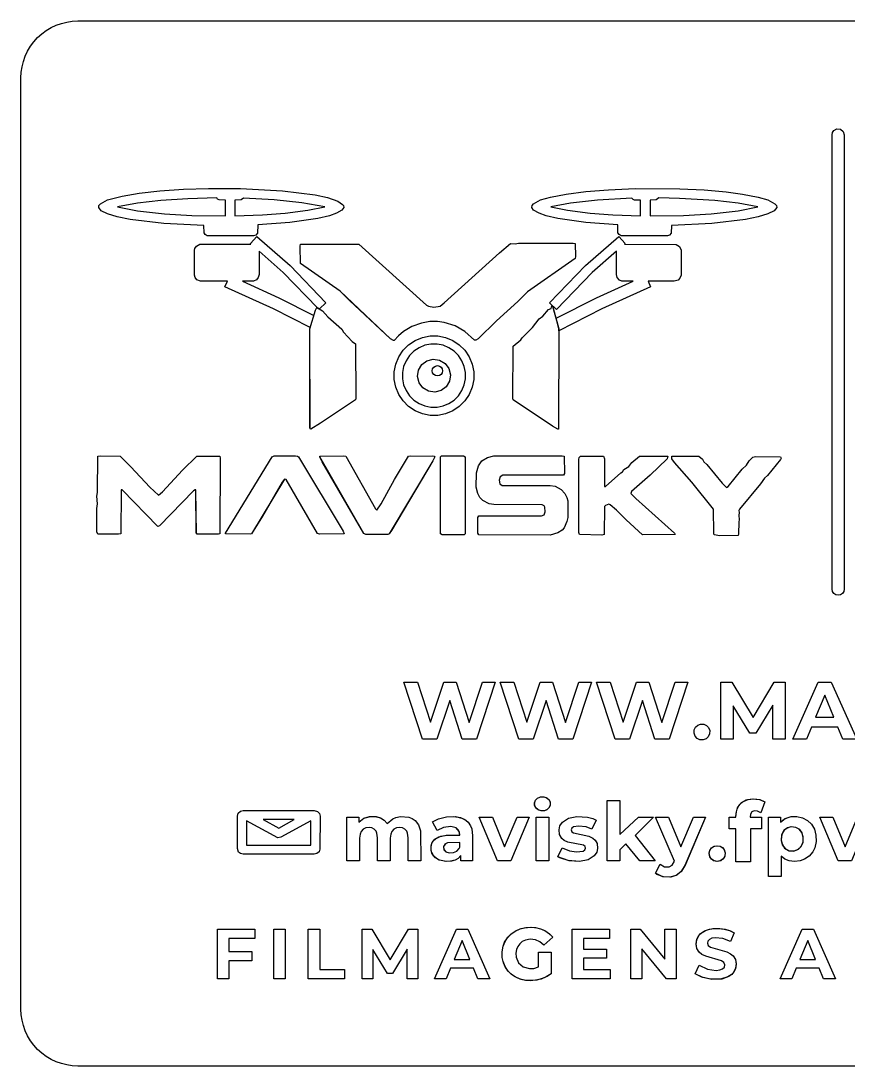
# Model space of a CAD drawing. Header units: millimetres. Extents: x 0 to 85, y 0 to 55.
# Drawn here: x 0 to 43.5, y 0 to 55 of the extents above; entities that cross this region are included whole.
import ezdxf

# ---------------------------------------------------------------- set-up
doc = ezdxf.new("R2010")
doc.units = ezdxf.units.MM
for name, color, linetype in [('1_BASE_PRETO', 250, 'Continuous'), ('2_COBRE', 30, 'Continuous'), ('3_BRANCO', 7, 'Continuous')]:
    doc.layers.add(name, color=color, linetype=linetype)

msp = doc.modelspace()

# ---------------------------------------------------------------- linework, layer by layer
at = {"layer": '1_BASE_PRETO'}
msp.add_lwpolyline([(82, 0), (3, 0), (2.706, 0.014), (2.415, 0.058), (2.129, 0.129), (1.852, 0.228), (1.586, 0.354), (1.333, 0.506), (1.097, 0.681), (0.879, 0.879), (0.681, 1.097), (0.506, 1.333), (0.354, 1.586), (0.228, 1.852), (0.129, 2.129), (0.058, 2.415), (0.014, 2.706), (0, 3), (0, 52), (0.014, 52.294), (0.058, 52.585), (0.129, 52.871), (0.228, 53.148), (0.354, 53.414), (0.506, 53.667), (0.681, 53.903), (0.879, 54.121), (1.097, 54.319), (1.333, 54.494), (1.586, 54.646), (1.852, 54.772), (2.129, 54.871), (2.415, 54.942), (2.706, 54.986), (3, 55), (82, 55)], dxfattribs=at)
at = {"layer": '2_COBRE'}
for points in [[(42.774, 49.226), (42.938, 49.314), (43.122, 49.296), (43.266, 49.178), (43.32, 49), (43.32, 25.1), (43.296, 24.978), (43.226, 24.874), (43.122, 24.804), (43, 24.78), (42.878, 24.804), (42.774, 24.874), (42.704, 24.978), (42.68, 25.1), (42.68, 49), (42.704, 49.122)], [(11.554, 46.189), (13.764, 46.058), (15.479, 45.839), (16.124, 45.7), (16.672, 45.513), (16.925, 45.347), (16.972, 45.279), (16.984, 45.176), (16.89, 45.041), (16.599, 44.876), (16.233, 44.751), (15.621, 44.608), (14.145, 44.399), (12.459, 44.277), (12.443, 43.823), (12.363, 43.725), (12.242, 43.689), (9.809, 43.693), (9.697, 43.752), (9.643, 43.843), (9.634, 44.242), (7.512, 44.347), (5.747, 44.556), (5.07, 44.692), (4.56, 44.844), (4.231, 45.007), (4.095, 45.176), (4.106, 45.279), (4.189, 45.38), (4.56, 45.577), (5.322, 45.785), (6.224, 45.937), (7.315, 46.058), (8.547, 46.141), (9.865, 46.183)], [(10.301, 45.681), (8.784, 45.644), (7.359, 45.552), (6.133, 45.412), (5.089, 45.21), (6.133, 45.009), (7.553, 44.852), (8.998, 44.768), (10.757, 44.74), (10.757, 45.573), (10.432, 45.576), (10.352, 45.614)], [(11.264, 45.573), (11.264, 44.746), (12.717, 44.798), (13.909, 44.886), (15.099, 45.032), (15.989, 45.21), (14.786, 45.435), (13.329, 45.584), (11.711, 45.665), (11.589, 45.576)], [(32.313, 46.189), (34.668, 46.167), (35.95, 46.104), (37.118, 46.002), (37.966, 45.89), (38.796, 45.729), (39.307, 45.577), (39.678, 45.38), (39.76, 45.279), (39.772, 45.176), (39.635, 45.007), (39.307, 44.844), (38.796, 44.692), (38.12, 44.556), (36.355, 44.347), (34.233, 44.242), (34.217, 43.823), (34.136, 43.725), (34.016, 43.689), (31.582, 43.693), (31.471, 43.752), (31.417, 43.843), (31.407, 44.277), (29.721, 44.399), (28.246, 44.608), (27.633, 44.751), (27.268, 44.876), (26.977, 45.041), (26.883, 45.176), (26.894, 45.279), (26.977, 45.38), (27.348, 45.577), (27.859, 45.729), (28.689, 45.89), (29.721, 46.021), (30.912, 46.117)], [(32.295, 45.574), (32.212, 45.603), (32.155, 45.665), (30.341, 45.569), (28.921, 45.412), (27.877, 45.21), (28.767, 45.032), (29.958, 44.886), (31.15, 44.798), (32.603, 44.746), (32.603, 45.573)], [(33.565, 45.681), (33.435, 45.576), (33.11, 45.573), (33.11, 44.74), (34.868, 44.768), (36.314, 44.852), (37.733, 45.009), (38.777, 45.21), (37.733, 45.412), (36.507, 45.552), (34.652, 45.66)], [(9.418, 43.247), (12.105, 43.254), (12.075, 43.281), (12.409, 43.662), (14.164, 42.126), (16.048, 40.169), (15.706, 39.841), (15.598, 39.906), (13.806, 41.766), (12.532, 42.881), (12.532, 41.66), (12.489, 41.489), (12.399, 41.38), (12.24, 41.305), (11.659, 41.298), (13.572, 40.436), (15.411, 39.502), (15.496, 39.776), (15.575, 39.919), (15.875, 39.74), (16.155, 39.434), (16.879, 38.772), (16.971, 38.617), (17.423, 38.136), (17.604, 37.999), (17.622, 35.139), (17.601, 35.066), (15.756, 33.827), (15.249, 33.525), (15.213, 33.536), (15.195, 38.798), (15.217, 38.87), (13.297, 39.844), (10.731, 41), (10.865, 41.298), (9.453, 41.299), (9.259, 41.38), (9.169, 41.489), (9.128, 41.624), (9.128, 42.927), (9.154, 43.03), (9.233, 43.148)], [(28.309, 38.798), (28.156, 39.35), (30.281, 40.429), (32.208, 41.298), (31.626, 41.305), (31.496, 41.359), (31.378, 41.489), (31.335, 41.66), (31.335, 42.881), (30.061, 41.766), (28.184, 39.818), (27.819, 40.169), (29.703, 42.126), (31.458, 43.662), (31.792, 43.281), (31.761, 43.254), (34.483, 43.238), (34.658, 43.122), (34.739, 42.927), (34.739, 41.624), (34.679, 41.459), (34.579, 41.359), (34.378, 41.298), (33.001, 41.298), (33.135, 41), (30.57, 39.844), (28.309, 38.697)], [(19.452, 38.274), (17.296, 40.283), (16.807, 40.771), (14.708, 42.24), (14.688, 43.145), (14.714, 43.254), (17.785, 43.259), (21.336, 40.049), (21.444, 39.986), (21.734, 39.94), (22.06, 39.988), (22.278, 40.158), (25.176, 42.8), (25.756, 43.28), (26.009, 43.275), (26.19, 43.308), (29.052, 43.308), (29.161, 43.282), (29.179, 42.602), (29.158, 42.493), (26.661, 40.735), (26.154, 40.23), (25.031, 39.213), (24.053, 38.274), (23.944, 38.204), (23.872, 38.205), (23.364, 38.661), (22.857, 38.952), (22.278, 39.131), (21.915, 39.178), (21.517, 39.178), (21.082, 39.095), (20.575, 38.914), (20.129, 38.653), (19.869, 38.436), (19.633, 38.181), (19.597, 38.18)], [(25.903, 35.066), (25.883, 35.139), (25.9, 37.89), (26.309, 38.218), (26.374, 38.327), (26.916, 38.87), (27.277, 39.323), (27.458, 39.47), (27.768, 39.812), (27.893, 39.869), (27.929, 40.004), (27.965, 39.99), (28.309, 38.798), (28.292, 33.523), (28.255, 33.509), (27.965, 33.682)], [(23.825, 36.54), (23.825, 36.128), (23.745, 35.724), (23.587, 35.344), (23.358, 35.001), (23.067, 34.71), (22.725, 34.481), (22.344, 34.324), (21.94, 34.243), (21.528, 34.243), (21.124, 34.324), (20.744, 34.481), (20.401, 34.71), (20.11, 35.001), (19.881, 35.344), (19.723, 35.724), (19.643, 36.128), (19.643, 36.54), (19.723, 36.944), (19.881, 37.325), (20.11, 37.667), (20.401, 37.959), (20.744, 38.188), (21.124, 38.345), (21.528, 38.426), (21.94, 38.426), (22.344, 38.345), (22.725, 38.188), (23.067, 37.959), (23.358, 37.667), (23.587, 37.325), (23.745, 36.944)], [(23.393, 36.171), (23.393, 36.498), (23.329, 36.818), (23.204, 37.12), (23.022, 37.392), (22.791, 37.623), (22.52, 37.804), (22.218, 37.929), (21.897, 37.993), (21.571, 37.993), (21.25, 37.929), (20.948, 37.804), (20.677, 37.623), (20.446, 37.392), (20.264, 37.12), (20.139, 36.818), (20.076, 36.498), (20.076, 36.171), (20.139, 35.851), (20.264, 35.549), (20.446, 35.277), (20.677, 35.046), (20.948, 34.865), (21.25, 34.74), (21.571, 34.676), (21.897, 34.676), (22.218, 34.74), (22.52, 34.865), (22.791, 35.046), (23.022, 35.277), (23.204, 35.549), (23.329, 35.851)], [(22.603, 36.377), (22.553, 36.041), (22.378, 35.75), (22.106, 35.548), (21.777, 35.466), (21.441, 35.516), (21.15, 35.69), (20.948, 35.963), (20.866, 36.292), (20.915, 36.627), (21.09, 36.918), (21.362, 37.12), (21.691, 37.203), (22.027, 37.153), (22.318, 36.979), (22.52, 36.706)], [(9.217, 28.074), (9.199, 30.324), (9.163, 30.328), (9.09, 30.266), (7.296, 28.436), (7.206, 28.398), (5.322, 30.328), (5.283, 30.32), (5.269, 30.248), (5.25, 28.01), (5.141, 27.984), (4.054, 27.997), (4, 28.11), (4, 29.342), (4.036, 29.596), (4, 29.994), (4.036, 30.175), (4.054, 32.088), (4.163, 32.114), (5.222, 32.096), (5.793, 31.534), (6.79, 30.465), (7.242, 30.041), (7.442, 30.212), (8.511, 31.352), (9.263, 32.096), (10.459, 32.096), (10.485, 31.987), (10.467, 28.01), (10.394, 27.984), (9.271, 27.988)], [(13.952, 30.864), (13.872, 30.892), (13.756, 30.719), (12.721, 28.944), (12.133, 28.004), (12.061, 27.984), (10.771, 28.002), (10.758, 28.038), (13.22, 32.069), (13.329, 32.113), (14.452, 32.114), (14.561, 32.1), (14.604, 32.059), (16.96, 28.147), (17.01, 28.002), (15.72, 27.984), (15.611, 28.022)], [(18.039, 28.027), (15.721, 32.059), (15.734, 32.096), (16.988, 32.114), (17.097, 32.093), (18.655, 29.325), (18.727, 29.257), (18.952, 29.596), (19.661, 30.864), (20.394, 32.093), (21.662, 32.114), (21.757, 32.096), (21.772, 32.059), (21.67, 31.842), (19.496, 28.183), (19.379, 28.002), (19.307, 27.971), (18.147, 27.967)], [(22.133, 32.109), (23.292, 32.113), (23.378, 32.059), (23.382, 28.074), (23.378, 28.002), (23.328, 27.952), (22.169, 27.948), (22.083, 28.002), (22.078, 31.987), (22.083, 32.059)], [(24.089, 27.952), (24.035, 28.038), (24.035, 28.871), (24.089, 28.957), (27.386, 28.962), (27.531, 29.016), (27.585, 29.161), (27.574, 29.415), (27.531, 29.487), (27.422, 29.539), (24.886, 29.544), (24.632, 29.589), (24.306, 29.76), (24.154, 29.922), (24.043, 30.139), (23.962, 30.465), (23.965, 31.226), (24.079, 31.588), (24.26, 31.842), (24.56, 32.031), (24.886, 32.113), (28.473, 32.114), (28.581, 32.088), (28.599, 31.19), (28.545, 31.104), (25.357, 31.097), (25.212, 31.016), (25.16, 30.828), (25.206, 30.646), (25.321, 30.558), (27.857, 30.553), (28.11, 30.509), (28.436, 30.337), (28.625, 30.139), (28.733, 29.922), (28.778, 29.741), (28.78, 28.871), (28.734, 28.654), (28.589, 28.328), (28.473, 28.202), (28.255, 28.065), (27.857, 27.947)], [(32.711, 27.96), (31.842, 28.746), (31.335, 29.25), (31.009, 29.539), (30.936, 29.564), (30.755, 29.503), (30.705, 29.451), (30.683, 27.973), (30.574, 27.947), (29.386, 27.965), (29.36, 28.074), (29.36, 31.914), (29.38, 32.023), (29.451, 32.094), (30.66, 32.096), (30.7, 31.951), (30.701, 30.574), (30.716, 30.501), (30.755, 30.494), (31.572, 31.226), (31.661, 31.272), (31.733, 31.386), (31.991, 31.552), (32.152, 31.769), (32.541, 32.096), (34.034, 32.096), (33.998, 31.951), (33.11, 31.101), (32.132, 30.228), (32.094, 30.139), (32.349, 29.869), (34.388, 28.038), (34.418, 27.965)], [(36.769, 27.911), (36.479, 27.962), (36.462, 28.038), (36.448, 29.306), (35.3, 30.719), (34.398, 31.769), (34.256, 31.951), (34.248, 32.096), (35.679, 32.096), (35.863, 31.931), (35.929, 31.806), (36.097, 31.661), (36.897, 30.683), (37.131, 30.441), (37.22, 30.501), (37.948, 31.407), (38.173, 31.625), (38.313, 31.842), (38.508, 32.045), (38.653, 32.077), (39.97, 32.059), (40, 31.987), (39.973, 31.914), (39.286, 31.081), (39.126, 30.936), (38.923, 30.646), (37.812, 29.306), (37.779, 29.233), (37.797, 29.125), (37.768, 28.98), (37.801, 28.762), (37.768, 28.618), (37.765, 28.002), (37.739, 27.929)], [(22.901, 20.2), (23.587, 18.076), (24.286, 20.2), (24.95, 20.2), (23.969, 17.2), (23.223, 17.2), (22.561, 19.233), (21.881, 17.2), (21.136, 17.2), (20.154, 20.2), (20.874, 20.2), (21.551, 18.091), (22.259, 20.2)], [(27.971, 20.2), (28.657, 18.076), (29.356, 20.2), (30.02, 20.2), (29.039, 17.2), (28.293, 17.2), (27.631, 19.233), (26.951, 17.2), (26.206, 17.2), (25.224, 20.2), (25.944, 20.2), (26.621, 18.091), (27.329, 20.2)], [(32.399, 20.2), (33.041, 20.2), (33.727, 18.076), (34.426, 20.2), (35.09, 20.2), (34.109, 17.2), (33.363, 17.2), (32.701, 19.233), (32.021, 17.2), (31.276, 17.2), (30.294, 20.2), (31.014, 20.2), (31.691, 18.091)], [(39.637, 20.2), (40.207, 20.2), (40.216, 17.2), (39.564, 17.2), (39.56, 19.001), (38.677, 17.517), (38.364, 17.517), (37.486, 18.962), (37.486, 17.2), (36.834, 17.2), (36.834, 20.2), (37.409, 20.2), (38.532, 18.337)], [(42.988, 17.843), (41.597, 17.843), (41.33, 17.2), (40.619, 17.2), (41.956, 20.2), (42.641, 20.2), (43.983, 17.2), (43.254, 17.2)], [(42.77, 18.37), (42.294, 19.518), (41.817, 18.37)], [(35.476, 17.36), (35.421, 17.515), (35.427, 17.69), (35.494, 17.835), (35.616, 17.941), (35.765, 17.993), (35.932, 17.987), (36.077, 17.924), (36.188, 17.809), (36.242, 17.657), (36.236, 17.481), (36.17, 17.333), (36.05, 17.223), (35.899, 17.17), (35.733, 17.176), (35.589, 17.241)], [(27.03, 13.739), (27.036, 13.891), (27.082, 13.997), (27.19, 14.104), (27.337, 14.163), (27.512, 14.169), (27.666, 14.124), (27.8, 14.007), (27.853, 13.874), (27.847, 13.718), (27.784, 13.582), (27.669, 13.481), (27.548, 13.437), (27.37, 13.431), (27.217, 13.48), (27.082, 13.603)], [(30.844, 13.98), (31.513, 13.98), (31.513, 12.179), (32.49, 13.106), (33.287, 13.106), (32.327, 12.13), (33.373, 10.8), (32.563, 10.8), (31.836, 11.703), (31.513, 11.385), (31.513, 10.8), (30.844, 10.8)], [(37.979, 13.906), (38.243, 14.025), (38.567, 14.064), (38.887, 14.026), (39.138, 13.91), (38.927, 13.329), (38.762, 13.418), (38.582, 13.434), (38.456, 13.382), (38.388, 13.262), (38.377, 13.104), (38.969, 13.104), (38.969, 12.49), (38.394, 12.49), (38.394, 10.75), (37.626, 10.75), (37.626, 12.49), (37.27, 12.49), (37.27, 13.104), (37.626, 13.104), (37.648, 13.387), (37.714, 13.59), (37.825, 13.765)], [(11.457, 11.26), (11.389, 11.45), (11.389, 13.15), (11.439, 13.317), (11.547, 13.415), (11.689, 13.45), (15.439, 13.45), (15.605, 13.399), (15.703, 13.291), (15.739, 13.15), (15.737, 11.421), (15.688, 11.283), (15.58, 11.185), (15.439, 11.15), (11.689, 11.15), (11.547, 11.185)], [(13.516, 12.015), (11.869, 12.901), (11.869, 11.63), (15.259, 11.63), (15.259, 12.901), (13.678, 12.039)], [(14.382, 12.97), (12.745, 12.97), (13.564, 12.523)], [(18.399, 13.135), (18.693, 13.126), (18.915, 13.061), (19.111, 12.945), (19.27, 12.764), (19.567, 13.012), (19.731, 13.083), (19.971, 13.134), (20.407, 13.101), (20.586, 13.031), (20.742, 12.925), (20.921, 12.696), (21.023, 12.381), (21.043, 10.8), (20.374, 10.8), (20.374, 12.017), (20.345, 12.259), (20.3, 12.37), (20.209, 12.476), (20.086, 12.54), (19.933, 12.561), (19.769, 12.538), (19.627, 12.466), (19.519, 12.346), (19.459, 12.209), (19.428, 11.998), (19.427, 10.8), (18.759, 10.8), (18.759, 12.017), (18.73, 12.259), (18.686, 12.37), (18.596, 12.476), (18.474, 12.54), (18.321, 12.561), (18.157, 12.538), (18.016, 12.466), (17.908, 12.346), (17.847, 12.209), (17.816, 11.998), (17.816, 10.8), (17.147, 10.8), (17.147, 13.106), (17.786, 13.106), (17.786, 12.839), (18.051, 13.041)], [(22.335, 10.769), (21.977, 10.858), (21.807, 10.967), (21.703, 11.078), (21.616, 11.242), (21.583, 11.387), (21.588, 11.583), (21.643, 11.761), (21.779, 11.937), (21.999, 12.066), (22.37, 12.146), (23.1, 12.154), (23.079, 12.311), (23.016, 12.437), (22.911, 12.532), (22.621, 12.607), (22.242, 12.562), (21.904, 12.394), (21.664, 12.861), (21.966, 13.018), (22.386, 13.122), (22.86, 13.13), (23.206, 13.051), (23.416, 12.939), (23.533, 12.839), (23.664, 12.648), (23.722, 12.493), (23.769, 12.116), (23.769, 10.8), (23.143, 10.8), (23.143, 11.087), (23.009, 10.932), (22.856, 10.84), (22.613, 10.776)], [(26.747, 13.106), (25.774, 10.8), (25.084, 10.8), (24.116, 13.106), (24.806, 13.106), (25.443, 11.536), (26.104, 13.106)], [(27.107, 13.106), (27.776, 13.106), (27.776, 10.8), (27.107, 10.8)], [(28.801, 10.811), (28.26, 11.014), (28.483, 11.494), (28.858, 11.334), (29.242, 11.272), (29.592, 11.317), (29.674, 11.379), (29.708, 11.462), (29.69, 11.553), (29.602, 11.619), (28.777, 11.792), (28.59, 11.876), (28.459, 11.982), (28.343, 12.184), (28.317, 12.437), (28.361, 12.638), (28.497, 12.844), (28.809, 13.044), (29.253, 13.136), (29.814, 13.098), (30.087, 13.025), (30.27, 12.939), (30.047, 12.463), (29.745, 12.59), (29.339, 12.634), (29.079, 12.586), (28.991, 12.521), (28.955, 12.439), (28.981, 12.333), (29.079, 12.267), (29.886, 12.094), (30.095, 11.996), (30.22, 11.887), (30.319, 11.708), (30.346, 11.456), (30.301, 11.259), (30.163, 11.056), (29.848, 10.86), (29.393, 10.769)], [(33.779, 9.962), (33.386, 10.144), (33.63, 10.62), (33.868, 10.493), (34.111, 10.485), (34.265, 10.571), (34.392, 10.781), (33.394, 13.106), (34.084, 13.106), (34.732, 11.54), (35.383, 13.106), (36.026, 13.106), (34.938, 10.552), (34.729, 10.221), (34.48, 10.028), (34.151, 9.94)], [(40.527, 13.128), (40.829, 13.134), (41.125, 13.068), (41.386, 12.928), (41.597, 12.727), (41.753, 12.469), (41.836, 12.16), (41.844, 11.811), (41.775, 11.491), (41.666, 11.271), (41.477, 11.047), (41.234, 10.884), (41.011, 10.802), (40.701, 10.766), (40.428, 10.798), (40.191, 10.894), (40.007, 11.046), (40.007, 9.969), (39.339, 9.969), (39.339, 13.106), (39.977, 13.106), (39.977, 12.839), (40.223, 13.036)], [(44.67, 13.106), (43.697, 10.8), (43.007, 10.8), (42.039, 13.106), (42.729, 13.106), (43.366, 11.536), (44.027, 13.106)], [(41.077, 11.584), (41.16, 11.804), (41.166, 12.068), (41.094, 12.296), (40.957, 12.462), (40.773, 12.564), (40.52, 12.588), (40.313, 12.529), (40.146, 12.399), (40.026, 12.173), (40.002, 11.876), (40.061, 11.641), (40.211, 11.444), (40.427, 11.334), (40.683, 11.321), (40.909, 11.408)], [(22.234, 11.539), (22.255, 11.379), (22.352, 11.276), (22.54, 11.219), (22.766, 11.236), (22.933, 11.312), (23.057, 11.443), (23.1, 11.529), (23.1, 11.764), (22.443, 11.745), (22.301, 11.671)], [(36.242, 11.049), (36.224, 11.222), (36.253, 11.352), (36.345, 11.484), (36.479, 11.569), (36.639, 11.597), (36.8, 11.569), (36.934, 11.484), (37.024, 11.352), (37.054, 11.186), (37.024, 11.018), (36.934, 10.884), (36.8, 10.795), (36.605, 10.767), (36.451, 10.808), (36.322, 10.908)], [(10.945, 5.547), (10.945, 4.6), (10.344, 4.6), (10.344, 7.2), (12.308, 7.2), (12.308, 6.717), (10.945, 6.717), (10.945, 6.03), (12.149, 6.03), (12.149, 5.547)], [(13.311, 4.6), (13.311, 7.2), (13.913, 7.2), (13.913, 4.6)], [(15.124, 4.6), (15.124, 7.2), (15.726, 7.2), (15.726, 5.09), (17.029, 5.09), (17.029, 4.6)], [(18.459, 7.2), (19.433, 5.586), (20.391, 7.2), (20.885, 7.2), (20.892, 4.6), (20.328, 4.6), (20.324, 6.161), (19.559, 4.875), (19.288, 4.875), (18.526, 6.127), (18.526, 4.6), (17.962, 4.6), (17.962, 7.2)], [(24.677, 4.6), (24.046, 4.6), (23.815, 5.157), (22.61, 5.157), (22.378, 4.6), (21.761, 4.6), (22.92, 7.2), (23.514, 7.2)], [(27.374, 4.583), (27.086, 4.517), (26.798, 4.495), (26.492, 4.521), (26.264, 4.578), (26.006, 4.694), (25.823, 4.818), (25.629, 5.011), (25.478, 5.238), (25.373, 5.496), (25.329, 5.721), (25.323, 6.02), (25.373, 6.304), (25.478, 6.562), (25.63, 6.789), (25.826, 6.982), (26.06, 7.133), (26.326, 7.239), (26.56, 7.288), (26.879, 7.303), (27.148, 7.275), (27.396, 7.208), (27.62, 7.103), (27.815, 6.963), (27.982, 6.791), (27.509, 6.355), (27.299, 6.539), (27.083, 6.639), (26.803, 6.671), (26.544, 6.627), (26.38, 6.549), (26.246, 6.438), (26.143, 6.297), (26.076, 6.128), (26.049, 5.935), (26.062, 5.736), (26.19, 5.432), (26.431, 5.221), (26.762, 5.13), (26.997, 5.142), (27.239, 5.215), (27.239, 6.001), (27.909, 6.001), (27.909, 4.855), (27.647, 4.691)], [(29, 7.2), (30.965, 7.2), (30.965, 6.717), (29.598, 6.717), (29.598, 6.153), (30.806, 6.153), (30.806, 5.685), (29.598, 5.685), (29.598, 5.083), (31.014, 5.083), (31.014, 4.6), (29, 4.6)], [(33.877, 7.2), (34.472, 7.2), (34.472, 4.6), (33.978, 4.6), (32.681, 6.178), (32.681, 4.6), (32.087, 4.6), (32.087, 7.2), (32.585, 7.2), (33.877, 5.623)], [(35.829, 4.674), (35.478, 4.856), (35.682, 5.309), (36.124, 5.1), (36.575, 5.039), (36.782, 5.061), (36.923, 5.116), (37.016, 5.212), (37.041, 5.337), (36.99, 5.456), (36.865, 5.538), (36.032, 5.778), (35.831, 5.878), (35.689, 5.994), (35.571, 6.18), (35.53, 6.435), (35.574, 6.688), (35.676, 6.878), (35.84, 7.035), (36.015, 7.135), (36.229, 7.205), (36.484, 7.24), (36.772, 7.239), (37.061, 7.198), (37.332, 7.115), (37.528, 7.014), (37.343, 6.557), (36.942, 6.721), (36.523, 6.758), (36.359, 6.729), (36.225, 6.663), (36.152, 6.574), (36.128, 6.465), (36.168, 6.343), (36.284, 6.258), (37.138, 6.013), (37.339, 5.915), (37.481, 5.798), (37.599, 5.613), (37.64, 5.361), (37.596, 5.112), (37.492, 4.925), (37.365, 4.796), (37.199, 4.69), (36.813, 4.573), (36.291, 4.569)], [(42.866, 4.6), (42.234, 4.6), (42.004, 5.157), (40.798, 5.157), (40.567, 4.6), (39.95, 4.6), (41.109, 7.2), (41.703, 7.2)], [(23.213, 6.609), (22.8, 5.614), (23.626, 5.614)], [(41.402, 6.609), (40.988, 5.614), (41.814, 5.614)]]:
    msp.add_lwpolyline(points, close=True, dxfattribs=at)
at = {"layer": '3_BRANCO'}
for points in [[(19.452, 38.274), (16.807, 40.771), (14.708, 42.24), (14.688, 43.145), (14.714, 43.254), (17.785, 43.259), (21.336, 40.049), (21.444, 39.986), (21.734, 39.94), (22.06, 39.988), (22.278, 40.158), (25.176, 42.8), (25.756, 43.28), (26.009, 43.275), (26.19, 43.308), (29.052, 43.308), (29.161, 43.282), (29.179, 42.602), (29.158, 42.493), (26.661, 40.735), (26.154, 40.23), (25.031, 39.213), (24.053, 38.274), (23.944, 38.204), (23.872, 38.205), (23.364, 38.661), (22.857, 38.952), (22.278, 39.131), (21.915, 39.178), (21.517, 39.178), (21.082, 39.095), (20.575, 38.914), (20.129, 38.653), (19.869, 38.436), (19.633, 38.181), (19.597, 38.18)], [(15.496, 39.776), (15.575, 39.919), (15.875, 39.74), (16.155, 39.434), (16.879, 38.772), (16.971, 38.617), (17.423, 38.136), (17.604, 37.999), (17.622, 35.139), (17.601, 35.066), (17.495, 34.986), (15.756, 33.827), (15.249, 33.525), (15.213, 33.536), (15.195, 33.617), (15.195, 38.798)], [(27.965, 33.682), (25.903, 35.066), (25.883, 35.139), (25.9, 37.89), (26.309, 38.218), (26.374, 38.327), (26.916, 38.87), (27.277, 39.323), (27.458, 39.47), (27.768, 39.812), (27.893, 39.869), (27.929, 40.004), (27.965, 39.99), (28.007, 39.885), (28.309, 38.798), (28.292, 33.523), (28.255, 33.509)], [(22.166, 36.484), (22.107, 36.396), (22.019, 36.337), (21.915, 36.316), (21.811, 36.337), (21.723, 36.396), (21.664, 36.484), (21.644, 36.588), (21.664, 36.692), (21.723, 36.78), (21.811, 36.839), (21.915, 36.86), (22.019, 36.839), (22.107, 36.78), (22.166, 36.692), (22.187, 36.588)], [(9.235, 28.01), (9.199, 30.324), (9.163, 30.328), (9.09, 30.266), (7.296, 28.436), (7.206, 28.398), (5.322, 30.328), (5.283, 30.32), (5.269, 30.248), (5.25, 28.01), (5.141, 27.984), (4.054, 27.997), (4, 28.11), (4, 29.342), (4.036, 29.596), (4, 29.994), (4.036, 30.175), (4.054, 32.088), (4.163, 32.114), (5.222, 32.096), (5.793, 31.534), (6.79, 30.465), (7.242, 30.041), (7.442, 30.212), (8.511, 31.352), (9.263, 32.096), (10.459, 32.096), (10.485, 31.987), (10.467, 28.01), (10.394, 27.984), (9.38, 27.984)], [(15.611, 28.022), (13.952, 30.864), (13.872, 30.892), (12.133, 28.004), (12.061, 27.984), (10.771, 28.002), (10.758, 28.038), (13.22, 32.069), (13.329, 32.113), (14.452, 32.114), (14.561, 32.1), (14.604, 32.059), (16.96, 28.147), (17.01, 28.002), (15.72, 27.984)], [(18.039, 28.027), (15.857, 31.806), (15.721, 32.059), (15.734, 32.096), (16.988, 32.114), (17.097, 32.093), (18.655, 29.325), (18.727, 29.257), (18.952, 29.596), (19.661, 30.864), (20.394, 32.093), (20.502, 32.114), (21.757, 32.096), (21.76, 32.023), (21.67, 31.842), (19.379, 28.002), (19.307, 27.971), (18.147, 27.967)], [(22.083, 32.059), (22.133, 32.109), (23.292, 32.113), (23.378, 32.059), (23.382, 28.074), (23.378, 28.002), (23.328, 27.952), (22.169, 27.948), (22.083, 28.002)], [(27.036, 13.709), (27.03, 13.861), (27.082, 13.997), (27.19, 14.104), (27.305, 14.156), (27.478, 14.172), (27.638, 14.137), (27.783, 14.03), (27.847, 13.903), (27.853, 13.748), (27.801, 13.607), (27.695, 13.497), (27.58, 13.445), (27.405, 13.428), (27.245, 13.466), (27.119, 13.556)], [(30.844, 10.8), (30.844, 13.98), (31.513, 13.98), (31.513, 12.179), (32.49, 13.106), (33.287, 13.106), (32.327, 12.13), (33.373, 10.8), (32.563, 10.8), (31.836, 11.703), (31.513, 11.385), (31.513, 10.8)], [(37.923, 13.863), (38.171, 14.003), (38.481, 14.062), (38.859, 14.033), (39.138, 13.91), (38.927, 13.329), (38.762, 13.418), (38.582, 13.434), (38.456, 13.382), (38.388, 13.262), (38.377, 13.104), (38.969, 13.104), (38.969, 12.49), (38.394, 12.49), (38.394, 10.75), (37.626, 10.75), (37.626, 12.49), (37.27, 12.49), (37.27, 13.104), (37.626, 13.104), (37.635, 13.313), (37.687, 13.525), (37.783, 13.71)], [(18.346, 13.129), (18.634, 13.134), (18.915, 13.061), (19.111, 12.945), (19.27, 12.764), (19.567, 13.012), (19.731, 13.083), (19.971, 13.134), (20.407, 13.101), (20.586, 13.031), (20.742, 12.925), (20.921, 12.696), (21.023, 12.381), (21.043, 10.8), (20.374, 10.8), (20.374, 12.017), (20.345, 12.259), (20.3, 12.37), (20.209, 12.476), (20.086, 12.54), (19.933, 12.561), (19.769, 12.538), (19.627, 12.466), (19.519, 12.346), (19.459, 12.209), (19.428, 11.998), (19.427, 10.8), (18.759, 10.8), (18.759, 12.017), (18.73, 12.259), (18.686, 12.37), (18.596, 12.476), (18.474, 12.54), (18.321, 12.561), (18.157, 12.538), (18.016, 12.466), (17.908, 12.346), (17.847, 12.209), (17.816, 11.998), (17.816, 10.8), (17.147, 10.8), (17.147, 13.106), (17.786, 13.106), (17.786, 12.839), (18.051, 13.041)], [(22.387, 10.767), (22.016, 10.84), (21.87, 10.919), (21.726, 11.048), (21.629, 11.207), (21.588, 11.349), (21.583, 11.545), (21.628, 11.727), (21.701, 11.854), (21.809, 11.962), (22.091, 12.098), (22.433, 12.151), (23.1, 12.154), (23.067, 12.345), (22.911, 12.532), (22.621, 12.607), (22.242, 12.562), (21.904, 12.394), (21.664, 12.861), (21.966, 13.018), (22.386, 13.122), (22.762, 13.138), (23.127, 13.078), (23.351, 12.981), (23.533, 12.839), (23.664, 12.648), (23.722, 12.493), (23.769, 12.116), (23.769, 10.8), (23.143, 10.8), (23.143, 11.087), (23.009, 10.932), (22.856, 10.84), (22.666, 10.784)], [(26.104, 13.106), (26.747, 13.106), (25.774, 10.8), (25.084, 10.8), (24.116, 13.106), (24.806, 13.106), (25.443, 11.536)], [(27.107, 10.8), (27.107, 13.106), (27.776, 13.106), (27.776, 10.8)], [(28.365, 10.953), (28.26, 11.014), (28.483, 11.494), (28.858, 11.334), (29.242, 11.272), (29.592, 11.317), (29.674, 11.379), (29.708, 11.462), (29.69, 11.553), (29.602, 11.619), (28.777, 11.792), (28.59, 11.876), (28.459, 11.982), (28.343, 12.184), (28.317, 12.437), (28.361, 12.638), (28.497, 12.844), (28.809, 13.044), (29.253, 13.136), (29.814, 13.098), (30.087, 13.025), (30.27, 12.939), (30.047, 12.463), (29.745, 12.59), (29.339, 12.634), (29.079, 12.586), (28.991, 12.521), (28.955, 12.439), (28.981, 12.333), (29.079, 12.267), (29.886, 12.094), (30.095, 11.996), (30.22, 11.887), (30.319, 11.708), (30.346, 11.456), (30.301, 11.259), (30.163, 11.056), (29.848, 10.86), (29.393, 10.769), (28.856, 10.8)], [(33.458, 10.089), (33.386, 10.144), (33.63, 10.62), (33.868, 10.493), (34.111, 10.485), (34.265, 10.571), (34.392, 10.781), (33.394, 13.106), (34.084, 13.106), (34.732, 11.54), (35.383, 13.106), (36.026, 13.106), (34.962, 10.604), (34.758, 10.254), (34.514, 10.046), (34.191, 9.945), (33.814, 9.954)], [(40.472, 13.119), (40.829, 13.134), (41.125, 13.068), (41.386, 12.928), (41.597, 12.727), (41.753, 12.469), (41.836, 12.16), (41.844, 11.811), (41.775, 11.491), (41.666, 11.271), (41.477, 11.047), (41.234, 10.884), (41.011, 10.802), (40.701, 10.766), (40.428, 10.798), (40.191, 10.894), (40.007, 11.046), (40.007, 9.969), (39.339, 9.969), (39.339, 13.106), (39.977, 13.106), (39.977, 12.839), (40.179, 13.011)], [(44.027, 13.106), (44.67, 13.106), (43.697, 10.8), (43.007, 10.8), (42.039, 13.106), (42.729, 13.106), (43.366, 11.536)], [(41.06, 11.557), (41.153, 11.769), (41.17, 12.031), (41.109, 12.267), (40.98, 12.442), (40.773, 12.564), (40.553, 12.591), (40.34, 12.542), (40.167, 12.421), (40.036, 12.205), (39.999, 11.914), (40.048, 11.672), (40.188, 11.464), (40.397, 11.342), (40.651, 11.317), (40.884, 11.391)], [(22.238, 11.56), (22.246, 11.4), (22.352, 11.276), (22.54, 11.219), (22.766, 11.236), (22.933, 11.312), (23.057, 11.443), (23.1, 11.529), (23.1, 11.764), (22.443, 11.745), (22.318, 11.687)], [(36.253, 11.018), (36.223, 11.186), (36.253, 11.352), (36.322, 11.46), (36.451, 11.556), (36.605, 11.596), (36.77, 11.579), (36.91, 11.505), (37.011, 11.381), (37.053, 11.222), (37.035, 11.049), (36.957, 10.908), (36.829, 10.808), (36.673, 10.767), (36.479, 10.795), (36.345, 10.884)], [(12.149, 5.547), (10.945, 5.547), (10.945, 4.6), (10.344, 4.6), (10.344, 7.2), (12.308, 7.2), (12.308, 6.717), (10.945, 6.717), (10.945, 6.03), (12.149, 6.03)], [(13.913, 4.6), (13.311, 4.6), (13.311, 7.2), (13.913, 7.2)], [(17.029, 4.6), (15.124, 4.6), (15.124, 7.2), (15.726, 7.2), (15.726, 5.09), (17.029, 5.09)], [(17.962, 7.2), (18.459, 7.2), (19.433, 5.586), (20.391, 7.2), (20.885, 7.2), (20.892, 4.6), (20.328, 4.6), (20.324, 6.161), (19.559, 4.875), (19.288, 4.875), (18.526, 6.127), (18.526, 4.6), (17.962, 4.6)], [(23.514, 7.2), (24.677, 4.6), (24.046, 4.6), (23.815, 5.157), (22.61, 5.157), (22.378, 4.6), (21.761, 4.6), (22.92, 7.2)], [(27.432, 4.602), (27.144, 4.527), (26.855, 4.496), (26.551, 4.512), (26.32, 4.561), (26.105, 4.642), (25.867, 4.784), (25.664, 4.97), (25.504, 5.19), (25.39, 5.442), (25.329, 5.721), (25.323, 6.02), (25.373, 6.304), (25.453, 6.513), (25.596, 6.746), (25.784, 6.947), (26.01, 7.106), (26.271, 7.222), (26.5, 7.279), (26.809, 7.305), (27.083, 7.286), (27.336, 7.228), (27.566, 7.132), (27.769, 7.001), (27.982, 6.791), (27.509, 6.355), (27.299, 6.539), (27.083, 6.639), (26.803, 6.671), (26.544, 6.627), (26.38, 6.549), (26.246, 6.438), (26.143, 6.297), (26.076, 6.128), (26.049, 5.935), (26.062, 5.736), (26.19, 5.432), (26.431, 5.221), (26.762, 5.13), (26.997, 5.142), (27.239, 5.215), (27.239, 6.001), (27.909, 6.001), (27.909, 4.855), (27.697, 4.717)], [(29, 4.6), (29, 7.2), (30.965, 7.2), (30.965, 6.717), (29.598, 6.717), (29.598, 6.153), (30.806, 6.153), (30.806, 5.685), (29.598, 5.685), (29.598, 5.083), (31.014, 5.083), (31.014, 4.6)], [(33.877, 5.623), (33.877, 7.2), (34.472, 7.2), (34.472, 4.6), (33.978, 4.6), (32.681, 6.178), (32.681, 4.6), (32.087, 4.6), (32.087, 7.2), (32.585, 7.2)], [(35.883, 4.656), (35.478, 4.856), (35.682, 5.309), (36.124, 5.1), (36.575, 5.039), (36.782, 5.061), (36.923, 5.116), (37.016, 5.212), (37.041, 5.337), (36.99, 5.456), (36.865, 5.538), (36.032, 5.778), (35.831, 5.878), (35.689, 5.994), (35.571, 6.18), (35.531, 6.394), (35.56, 6.648), (35.651, 6.842), (35.767, 6.977), (35.967, 7.112), (36.172, 7.191), (36.416, 7.235), (36.724, 7.242), (37.013, 7.208), (37.29, 7.132), (37.528, 7.014), (37.343, 6.557), (36.942, 6.721), (36.523, 6.758), (36.359, 6.729), (36.225, 6.663), (36.152, 6.574), (36.128, 6.465), (36.168, 6.343), (36.284, 6.258), (37.138, 6.013), (37.339, 5.915), (37.481, 5.798), (37.599, 5.613), (37.639, 5.402), (37.609, 5.152), (37.517, 4.96), (37.4, 4.826), (37.244, 4.714), (36.876, 4.583), (36.352, 4.563)], [(41.703, 7.2), (42.866, 4.6), (42.234, 4.6), (42.004, 5.157), (40.798, 5.157), (40.567, 4.6), (39.95, 4.6), (41.109, 7.2)], [(23.626, 5.614), (23.213, 6.609), (22.8, 5.614)], [(41.814, 5.614), (41.402, 6.609), (40.988, 5.614)]]:
    msp.add_lwpolyline(points, close=True, dxfattribs=at)

doc.saveas('drawing.dxf')
